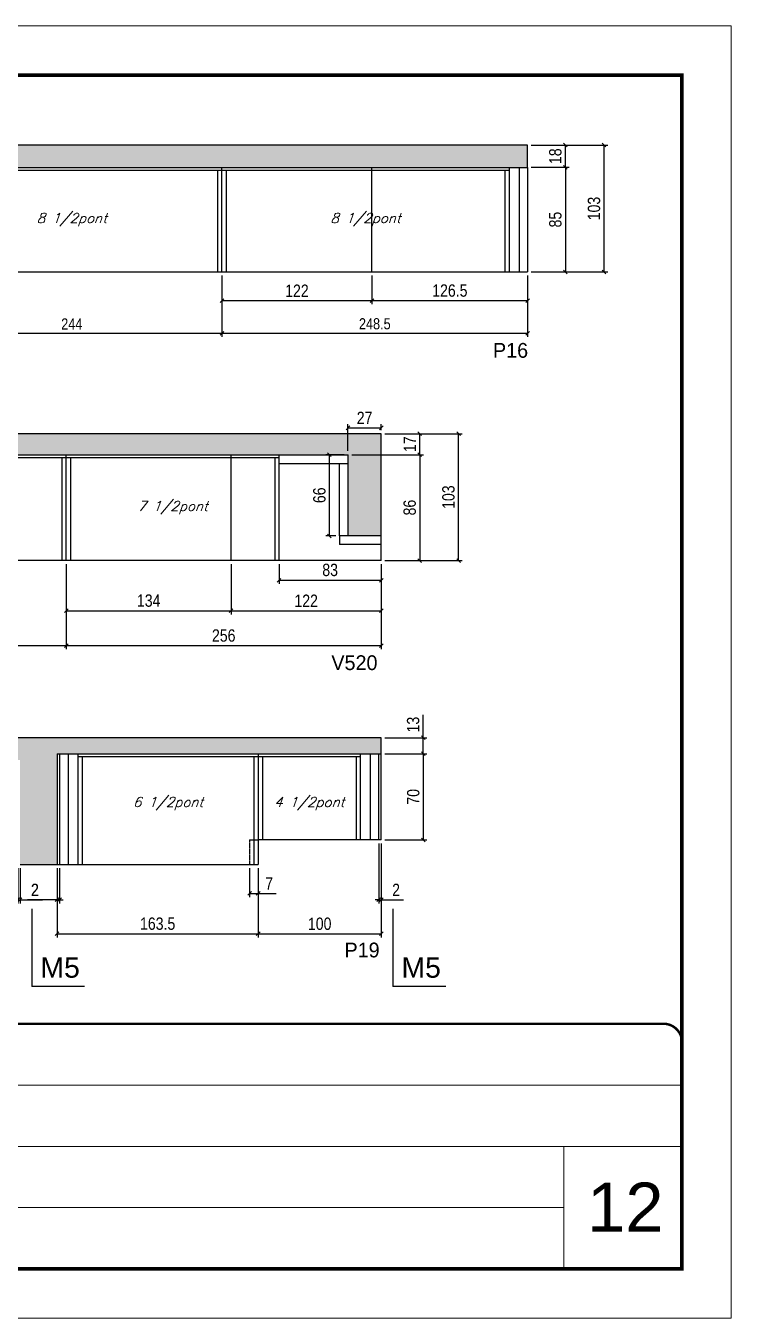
# Model space of a CAD drawing. Extents: x 13154 to 22413, y 1253 to 30260.
# Drawn here: x 18835 to 19408, y 26522 to 27572 of the extents above; entities that cross this region are included whole.
import ezdxf

# ---------------------------------------------------------------- set-up
doc = ezdxf.new("R2010")
doc.units = 0
for name, pattern in [('CONTINUO', [0]), ('DASHED', [0.75, 0.5, -0.25]), ('HIDDEN', [0.375, 0.25, -0.125])]:
    doc.linetypes.add(name, pattern=pattern)
for name, color, linetype in [('5', 5, 'Continuous'), ('COTA', 241, 'Continuous'), ('NOMENCLATURA', 7, 'Continuous'), ('Painéis', 200, 'Continuous'), ('SARR_2.2x7', 40, 'Continuous'), ('SARR_3.5x7', 81, 'Continuous'), ('texto', 7, 'Continuous')]:
    doc.layers.add(name, color=color, linetype=linetype)
for name, color, linetype, lineweight in [('CARIMBO', 255, 'Continuous', 9), ('Folhas', 255, 'Continuous', 9), ('SARRAFO DE PRESSAO', 251, 'DASHED', 9)]:
    doc.layers.add(name, color=color, linetype=linetype, lineweight=lineweight)
doc.styles.add('ARIAL', font='arial.ttf')
doc.styles.add('COTA TECNICA', font='techl___.ttf', dxfattribs={"height": 10})
doc.styles.add('COTA TECNICA-50', font='techl___.ttf', dxfattribs={"height": 9})
doc.styles.add('Romans', font='romans.shx')
doc.styles.add('ROMAS860', font='ROMAS860.SHX')
doc.styles.get("Standard").update_dxf_attribs({"font": 'arial.ttf'})
doc.dimstyles.new('COTA PAINEL-50', dxfattribs={"dimtxt": 9, "dimasz": 3, "dimexe": 3, "dimexo": 3, "dimgap": 3, "dimtad": 1, "dimdec": 1, "dimzin": 12, "dimdsep": 46, "dimtxsty": 'COTA TECNICA-50', "dimblk1": 'OBLIQUE', "dimblk2": 'OBLIQUE', "dimsah": 1, "dimcen": 0.9, "dimclrd": 4, "dimclre": 4, "dimclrt": 240, "dimadec": 1, "dimazin": 3, "dimtfac": 1, "dimtdec": 1, "dimtmove": 0, "dimatfit": 3, "dimfxl": 1, "dimtolj": 1, "dimtzin": 12, "dimarcsym": 0})
doc.dimstyles.new('PAINEL', dxfattribs={"dimtxt": 10, "dimasz": 3, "dimexe": 3, "dimexo": 3, "dimgap": 3, "dimtad": 1, "dimdec": 1, "dimzin": 12, "dimdsep": 46, "dimtxsty": 'COTA TECNICA', "dimblk1": 'OBLIQUE', "dimblk2": 'OBLIQUE', "dimsah": 1, "dimcen": 0.9, "dimclrd": 4, "dimclre": 4, "dimclrt": 240, "dimadec": 1, "dimazin": 3, "dimtfac": 1, "dimtdec": 1, "dimtmove": 0, "dimatfit": 3, "dimfxl": 1, "dimtolj": 1, "dimtzin": 12, "dimarcsym": 0})

# ---------------------------------------------------------------- blocks, each defined once
blk = doc.blocks.new('9999999999')
at = {"color": 30, "linetype": 'CONTINUO'}
for p, q in [((98564.6, 34379.6), (99584, 34379.6)), ((98564.6, 34329.8), (99488, 34329.8)), ((99584, 34329.8), (99488, 34329.8)), ((99488, 34329.8), (99488, 34230.2)), ((98564.6, 34280), (99488, 34280))]:
    blk.add_line(p, q, dxfattribs=at)
at = {"color": 30, "linetype": 'CONTINUO', "const_width": 2}
blk.add_lwpolyline([(99584, 34230.2), (99584, 34414.4, 0.414214), (99569, 34429.4), (98229, 34429.4, 0.414214), (98214, 34414.4), (98214, 34245.2, 0.414214), (98229, 34230.2), (99584, 34230.2)], format="xyb", dxfattribs=at)
at = {"layer": 'Folhas'}
blk.add_lwpolyline([(98139, 34190.2), (99624, 34190.2), (99624, 35240.2), (98139, 35240.2)], close=True, dxfattribs=at)
at = {"layer": 'Folhas', "color": 30, "const_width": 3}
blk.add_lwpolyline([(98214, 34230.2), (99584, 34230.2), (99584, 35200.2), (98214, 35200.2)], close=True, dxfattribs=at)
blk = doc.blocks.new('_Oblique')
at = {"color": 0, "linetype": 'ByBlock', "lineweight": -2}
blk.add_line((-0.5, -0.5), (0.5, 0.5), dxfattribs=at)
blk = doc.blocks.new('*D200')
at = {"layer": 'COTA', "color": 4, "linetype": 'ByBlock', "lineweight": -2, "transparency": 16777216}
for p, q in [((18749.9, 27369.1), (18749.9, 27319.3)), ((18993.9, 27369.1), (18993.9, 27319.3)), ((18749.9, 27322.3), (18993.9, 27322.3))]:
    blk.add_line(p, q, dxfattribs=at)
at = {"layer": 'Defpoints', "color": 0, "linetype": 'ByBlock', "transparency": 16777216}
for p in [(18749.9, 27372.1), (18993.9, 27372.1), (18993.9, 27322.3)]:
    blk.add_point(p, dxfattribs=at)
at = {"layer": 'COTA', "color": 4, "linetype": 'ByBlock', "lineweight": -2, "transparency": 16777216, "xscale": 3, "yscale": 3, "zscale": 3, "rotation": 180}
blk.add_blockref('_Oblique', (18749.9, 27322.3), dxfattribs=at)
at = {"layer": 'COTA', "color": 4, "linetype": 'ByBlock', "lineweight": -2, "transparency": 16777216, "xscale": 3, "yscale": 3, "zscale": 3}
blk.add_blockref('_Oblique', (18993.9, 27322.3), dxfattribs=at)
at = {"layer": 'COTA', "color": 240, "linetype": 'ByBlock', "transparency": 16777216, "insert": (18871.9, 27329.8), "char_height": 9, "attachment_point": 5, "style": 'COTA TECNICA-50'}
blk.add_mtext('\\A1;244', dxfattribs=at)
blk = doc.blocks.new('*D201')
at = {"layer": 'COTA', "color": 4, "linetype": 'ByBlock', "lineweight": -2, "transparency": 16777216}
for p, q in [((18993.9, 27369.1), (18993.9, 27319.3)), ((19242.4, 27369.1), (19242.4, 27319.3)), ((18993.9, 27322.3), (19242.4, 27322.3))]:
    blk.add_line(p, q, dxfattribs=at)
at = {"layer": 'Defpoints', "color": 0, "linetype": 'ByBlock', "transparency": 16777216}
for p in [(18993.9, 27372.1), (19242.4, 27372.1), (19242.4, 27322.3)]:
    blk.add_point(p, dxfattribs=at)
at = {"layer": 'COTA', "color": 4, "linetype": 'ByBlock', "lineweight": -2, "transparency": 16777216, "xscale": 3, "yscale": 3, "zscale": 3, "rotation": 180}
blk.add_blockref('_Oblique', (18993.9, 27322.3), dxfattribs=at)
at = {"layer": 'COTA', "color": 4, "linetype": 'ByBlock', "lineweight": -2, "transparency": 16777216, "xscale": 3, "yscale": 3, "zscale": 3}
blk.add_blockref('_Oblique', (19242.4, 27322.3), dxfattribs=at)
at = {"layer": 'COTA', "color": 240, "linetype": 'ByBlock', "transparency": 16777216, "insert": (19118.2, 27329.9), "char_height": 9, "attachment_point": 5, "style": 'COTA TECNICA-50'}
blk.add_mtext('\\A1;248.5', dxfattribs=at)
blk = doc.blocks.new('*D207')
at = {"layer": 'COTA', "color": 4, "linetype": 'ByBlock', "lineweight": -2, "transparency": 16777216}
for p, q in [((19245.4, 27457.1), (19276.1, 27457.1)), ((19273.1, 27457.1), (19273.1, 27372.1)), ((19245.4, 27372.1), (19276.1, 27372.1))]:
    blk.add_line(p, q, dxfattribs=at)
at = {"layer": 'Defpoints', "color": 0, "linetype": 'ByBlock', "transparency": 16777216}
for p in [(19242.4, 27457.1), (19242.4, 27372.1), (19273.1, 27372.1)]:
    blk.add_point(p, dxfattribs=at)
at = {"layer": 'COTA', "color": 4, "linetype": 'ByBlock', "lineweight": -2, "transparency": 16777216, "xscale": 3, "yscale": 3, "zscale": 3}
for p, rotation in [((19273.1, 27457.1), 90), ((19273.1, 27372.1), 270)]:
    blk.add_blockref('_Oblique', p, dxfattribs=dict(at, rotation=rotation))
at = {"layer": 'COTA', "color": 240, "linetype": 'ByBlock', "transparency": 16777216, "insert": (19265, 27414.6), "char_height": 10, "attachment_point": 5, "rotation": 90, "style": 'COTA TECNICA'}
blk.add_mtext('\\A1;85', dxfattribs=at)
blk = doc.blocks.new('*D208')
at = {"layer": 'COTA', "color": 4, "lineweight": -2, "transparency": 16777216}
for p, q in [((19245.4, 27475.1), (19276.1, 27475.1)), ((19273.1, 27457.1), (19273.1, 27475.1)), ((19245.4, 27457.1), (19276.1, 27457.1))]:
    blk.add_line(p, q, dxfattribs=at)
at = {"layer": 'Defpoints', "color": 0, "transparency": 16777216}
for p in [(19242.4, 27475.1), (19273.1, 27475.1), (19242.4, 27457.1)]:
    blk.add_point(p, dxfattribs=at)
at = {"layer": 'COTA', "color": 4, "lineweight": -2, "transparency": 16777216, "xscale": 3, "yscale": 3, "zscale": 3}
for p, rotation in [((19273.1, 27475.1), 90), ((19273.1, 27457.1), 270)]:
    blk.add_blockref('_Oblique', p, dxfattribs=dict(at, rotation=rotation))
at = {"layer": 'COTA', "color": 240, "transparency": 16777216, "insert": (19265, 27466.1), "char_height": 10, "attachment_point": 5, "rotation": 90, "style": 'COTA TECNICA'}
blk.add_mtext('\\A1;18', dxfattribs=at)
blk = doc.blocks.new('*D209')
at = {"layer": 'COTA', "color": 4, "lineweight": -2, "transparency": 16777216}
for p, q in [((19245.4, 27475.1), (19307.6, 27475.1)), ((19304.6, 27372.1), (19304.6, 27475.1)), ((19245.4, 27372.1), (19307.6, 27372.1))]:
    blk.add_line(p, q, dxfattribs=at)
at = {"layer": 'Defpoints', "color": 0, "transparency": 16777216}
for p in [(19242.4, 27475.1), (19304.6, 27475.1), (19242.4, 27372.1)]:
    blk.add_point(p, dxfattribs=at)
at = {"layer": 'COTA', "color": 4, "lineweight": -2, "transparency": 16777216, "xscale": 3, "yscale": 3, "zscale": 3}
for p, rotation in [((19304.6, 27475.1), 90), ((19304.6, 27372.1), 270)]:
    blk.add_blockref('_Oblique', p, dxfattribs=dict(at, rotation=rotation))
at = {"layer": 'COTA', "color": 240, "transparency": 16777216, "insert": (19296.4, 27423.6), "char_height": 10, "attachment_point": 5, "rotation": 90, "style": 'COTA TECNICA'}
blk.add_mtext('\\A1;103', dxfattribs=at)
blk = doc.blocks.new('*D217')
at = {"layer": 'COTA', "color": 4, "lineweight": -2, "transparency": 16777216}
for p, q in [((18993.9, 27369.1), (18993.9, 27345.8)), ((19115.9, 27369.1), (19115.9, 27345.8)), ((18993.9, 27348.8), (19115.9, 27348.8))]:
    blk.add_line(p, q, dxfattribs=at)
at = {"layer": 'Defpoints', "color": 0, "transparency": 16777216}
for p in [(18993.9, 27372.1), (19115.9, 27372.1), (19115.9, 27348.8)]:
    blk.add_point(p, dxfattribs=at)
at = {"layer": 'COTA', "color": 4, "lineweight": -2, "transparency": 16777216, "xscale": 3, "yscale": 3, "zscale": 3, "rotation": 180}
blk.add_blockref('_Oblique', (18993.9, 27348.8), dxfattribs=at)
at = {"layer": 'COTA', "color": 4, "lineweight": -2, "transparency": 16777216, "xscale": 3, "yscale": 3, "zscale": 3}
blk.add_blockref('_Oblique', (19115.9, 27348.8), dxfattribs=at)
at = {"layer": 'COTA', "color": 240, "transparency": 16777216, "insert": (19054.9, 27356.8), "char_height": 10, "attachment_point": 5, "style": 'COTA TECNICA'}
blk.add_mtext('\\A1;122', dxfattribs=at)
blk = doc.blocks.new('*D218')
at = {"layer": 'COTA', "color": 4, "lineweight": -2, "transparency": 16777216}
for p, q in [((19115.9, 27369.1), (19115.9, 27345.8)), ((19242.4, 27369.1), (19242.4, 27345.8)), ((19115.9, 27348.8), (19242.4, 27348.8))]:
    blk.add_line(p, q, dxfattribs=at)
at = {"layer": 'Defpoints', "color": 0, "transparency": 16777216}
for p in [(19115.9, 27372.1), (19242.4, 27372.1), (19242.4, 27348.8)]:
    blk.add_point(p, dxfattribs=at)
at = {"layer": 'COTA', "color": 4, "lineweight": -2, "transparency": 16777216, "xscale": 3, "yscale": 3, "zscale": 3, "rotation": 180}
blk.add_blockref('_Oblique', (19115.9, 27348.8), dxfattribs=at)
at = {"layer": 'COTA', "color": 4, "lineweight": -2, "transparency": 16777216, "xscale": 3, "yscale": 3, "zscale": 3}
blk.add_blockref('_Oblique', (19242.4, 27348.8), dxfattribs=at)
at = {"layer": 'COTA', "color": 240, "transparency": 16777216, "insert": (19179.2, 27356.9), "char_height": 10, "attachment_point": 5, "style": 'COTA TECNICA'}
blk.add_mtext('\\A1;126.5', dxfattribs=at)
blk = doc.blocks.new('*D219')
at = {"layer": 'COTA', "color": 4, "linetype": 'ByBlock', "lineweight": -2, "transparency": 16777216}
for p, q in [((18623.4, 27134.6), (18623.4, 27065.5)), ((18867.4, 27134.6), (18867.4, 27065.5)), ((18623.4, 27068.5), (18867.4, 27068.5))]:
    blk.add_line(p, q, dxfattribs=at)
at = {"layer": 'Defpoints', "color": 0, "linetype": 'ByBlock', "transparency": 16777216}
for p in [(18623.4, 27137.6), (18867.4, 27137.6), (18867.4, 27068.5)]:
    blk.add_point(p, dxfattribs=at)
at = {"layer": 'COTA', "color": 4, "linetype": 'ByBlock', "lineweight": -2, "transparency": 16777216, "xscale": 3, "yscale": 3, "zscale": 3, "rotation": 180}
blk.add_blockref('_Oblique', (18623.4, 27068.5), dxfattribs=at)
at = {"layer": 'COTA', "color": 4, "linetype": 'ByBlock', "lineweight": -2, "transparency": 16777216, "xscale": 3, "yscale": 3, "zscale": 3}
blk.add_blockref('_Oblique', (18867.4, 27068.5), dxfattribs=at)
at = {"layer": 'COTA', "color": 240, "linetype": 'ByBlock', "transparency": 16777216, "insert": (18745.4, 27076), "char_height": 9, "attachment_point": 5, "style": 'COTA TECNICA-50'}
blk.add_mtext('\\A1;244', dxfattribs=at)
blk = doc.blocks.new('*D222')
at = {"layer": 'COTA', "color": 4, "linetype": 'ByBlock', "lineweight": -2, "transparency": 16777216}
for p, q in [((18867.4, 27134.6), (18867.4, 27065.5)), ((19123.4, 27134.6), (19123.4, 27065.5)), ((18867.4, 27068.5), (19123.4, 27068.5))]:
    blk.add_line(p, q, dxfattribs=at)
at = {"layer": 'Defpoints', "color": 0, "linetype": 'ByBlock', "transparency": 16777216}
for p in [(18867.4, 27137.6), (19123.4, 27137.6), (19123.4, 27068.5)]:
    blk.add_point(p, dxfattribs=at)
at = {"layer": 'COTA', "color": 4, "linetype": 'ByBlock', "lineweight": -2, "transparency": 16777216, "xscale": 3, "yscale": 3, "zscale": 3, "rotation": 180}
blk.add_blockref('_Oblique', (18867.4, 27068.5), dxfattribs=at)
at = {"layer": 'COTA', "color": 4, "linetype": 'ByBlock', "lineweight": -2, "transparency": 16777216, "xscale": 3, "yscale": 3, "zscale": 3}
blk.add_blockref('_Oblique', (19123.4, 27068.5), dxfattribs=at)
at = {"layer": 'COTA', "color": 240, "linetype": 'ByBlock', "transparency": 16777216, "insert": (18995.4, 27076.6), "char_height": 10, "attachment_point": 5, "style": 'COTA TECNICA'}
blk.add_mtext('\\A1;256', dxfattribs=at)
blk = doc.blocks.new('*D223')
at = {"layer": 'COTA', "color": 4, "linetype": 'ByBlock', "lineweight": -2, "transparency": 16777216}
for p, q in [((19126.4, 27240.6), (19189.3, 27240.6)), ((19186.3, 27137.6), (19186.3, 27240.6)), ((19126.4, 27137.6), (19189.3, 27137.6))]:
    blk.add_line(p, q, dxfattribs=at)
at = {"layer": 'Defpoints', "color": 0, "linetype": 'ByBlock', "transparency": 16777216}
for p in [(19123.4, 27240.6), (19186.3, 27240.6), (19123.4, 27137.6)]:
    blk.add_point(p, dxfattribs=at)
at = {"layer": 'COTA', "color": 4, "linetype": 'ByBlock', "lineweight": -2, "transparency": 16777216, "xscale": 3, "yscale": 3, "zscale": 3}
for p, rotation in [((19186.3, 27240.6), 90), ((19186.3, 27137.6), 270)]:
    blk.add_blockref('_Oblique', p, dxfattribs=dict(at, rotation=rotation))
at = {"layer": 'COTA', "color": 240, "linetype": 'ByBlock', "transparency": 16777216, "insert": (19178.1, 27189.1), "char_height": 10, "attachment_point": 5, "rotation": 90, "style": 'COTA TECNICA'}
blk.add_mtext('\\A1;103', dxfattribs=at)
blk = doc.blocks.new('*D224')
at = {"layer": 'COTA', "color": 4, "lineweight": -2, "transparency": 16777216}
for p, q in [((19099.4, 27223.6), (19157.7, 27223.6)), ((19154.7, 27223.6), (19154.7, 27137.6)), ((19126.4, 27137.6), (19157.7, 27137.6))]:
    blk.add_line(p, q, dxfattribs=at)
at = {"layer": 'Defpoints', "color": 0, "transparency": 16777216}
for p in [(19096.4, 27223.6), (19123.4, 27137.6), (19154.7, 27137.6)]:
    blk.add_point(p, dxfattribs=at)
at = {"layer": 'COTA', "color": 4, "lineweight": -2, "transparency": 16777216, "xscale": 3, "yscale": 3, "zscale": 3}
for p, rotation in [((19154.7, 27223.6), 90), ((19154.7, 27137.6), 270)]:
    blk.add_blockref('_Oblique', p, dxfattribs=dict(at, rotation=rotation))
at = {"layer": 'COTA', "color": 240, "transparency": 16777216, "insert": (19146.6, 27180.6), "char_height": 10, "attachment_point": 5, "rotation": 90, "style": 'COTA TECNICA'}
blk.add_mtext('\\A1;86', dxfattribs=at)
blk = doc.blocks.new('*D221')
at = {"layer": 'COTA', "color": 4, "lineweight": -2, "transparency": 16777216}
for p, q in [((19093.4, 27223.6), (19078.3, 27223.6)), ((19081.3, 27157.6), (19081.3, 27223.6)), ((19086.4, 27157.6), (19078.3, 27157.6))]:
    blk.add_line(p, q, dxfattribs=at)
at = {"layer": 'Defpoints', "color": 0, "transparency": 16777216}
for p in [(19081.3, 27223.6), (19096.4, 27223.6), (19089.4, 27157.6)]:
    blk.add_point(p, dxfattribs=at)
at = {"layer": 'COTA', "color": 4, "lineweight": -2, "transparency": 16777216, "xscale": 3, "yscale": 3, "zscale": 3}
for p, rotation in [((19081.3, 27223.6), 90), ((19081.3, 27157.6), 270)]:
    blk.add_blockref('_Oblique', p, dxfattribs=dict(at, rotation=rotation))
at = {"layer": 'COTA', "color": 240, "transparency": 16777216, "insert": (19073.2, 27190.6), "char_height": 10, "attachment_point": 5, "rotation": 90, "style": 'COTA TECNICA'}
blk.add_mtext('\\A1;66', dxfattribs=at)
blk = doc.blocks.new('*D225')
at = {"layer": 'COTA', "color": 4, "lineweight": -2, "transparency": 16777216}
for p, q in [((19096.4, 27226.6), (19096.4, 27248.4)), ((19123.4, 27243.6), (19123.4, 27248.4)), ((19096.4, 27245.4), (19123.4, 27245.4))]:
    blk.add_line(p, q, dxfattribs=at)
at = {"layer": 'Defpoints', "color": 0, "transparency": 16777216}
for p in [(19123.4, 27245.4), (19123.4, 27240.6), (19096.4, 27223.6)]:
    blk.add_point(p, dxfattribs=at)
at = {"layer": 'COTA', "color": 4, "lineweight": -2, "transparency": 16777216, "xscale": 3, "yscale": 3, "zscale": 3, "rotation": 180}
blk.add_blockref('_Oblique', (19096.4, 27245.4), dxfattribs=at)
at = {"layer": 'COTA', "color": 4, "lineweight": -2, "transparency": 16777216, "xscale": 3, "yscale": 3, "zscale": 3}
blk.add_blockref('_Oblique', (19123.4, 27245.4), dxfattribs=at)
at = {"layer": 'COTA', "color": 240, "transparency": 16777216, "insert": (19109.9, 27253.5), "char_height": 10, "attachment_point": 5, "style": 'COTA TECNICA'}
blk.add_mtext('\\A1;27', dxfattribs=at)
blk = doc.blocks.new('*D226')
at = {"layer": 'COTA', "color": 4, "lineweight": -2, "transparency": 16777216}
for p, q in [((19126.4, 27240.6), (19157.7, 27240.6)), ((19154.7, 27223.6), (19154.7, 27240.6)), ((19099.4, 27223.6), (19157.7, 27223.6))]:
    blk.add_line(p, q, dxfattribs=at)
at = {"layer": 'Defpoints', "color": 0, "transparency": 16777216}
for p in [(19123.4, 27240.6), (19154.7, 27240.6), (19096.4, 27223.6)]:
    blk.add_point(p, dxfattribs=at)
at = {"layer": 'COTA', "color": 4, "lineweight": -2, "transparency": 16777216, "xscale": 3, "yscale": 3, "zscale": 3}
for p, rotation in [((19154.7, 27240.6), 90), ((19154.7, 27223.6), 270)]:
    blk.add_blockref('_Oblique', p, dxfattribs=dict(at, rotation=rotation))
at = {"layer": 'COTA', "color": 240, "transparency": 16777216, "insert": (19146.7, 27232.1), "char_height": 10, "attachment_point": 5, "rotation": 90, "style": 'COTA TECNICA'}
blk.add_mtext('\\A1;17', dxfattribs=at)
blk = doc.blocks.new('*D227')
at = {"layer": 'COTA', "color": 4, "lineweight": -2, "transparency": 16777216}
for p, q in [((18867.4, 27134.6), (18867.4, 27093.8)), ((19001.4, 27134.6), (19001.4, 27093.8)), ((18867.4, 27096.8), (19001.4, 27096.8))]:
    blk.add_line(p, q, dxfattribs=at)
at = {"layer": 'Defpoints', "color": 0, "transparency": 16777216}
for p in [(18867.4, 27137.6), (19001.4, 27137.6), (19001.4, 27096.8)]:
    blk.add_point(p, dxfattribs=at)
at = {"layer": 'COTA', "color": 4, "lineweight": -2, "transparency": 16777216, "xscale": 3, "yscale": 3, "zscale": 3, "rotation": 180}
blk.add_blockref('_Oblique', (18867.4, 27096.8), dxfattribs=at)
at = {"layer": 'COTA', "color": 4, "lineweight": -2, "transparency": 16777216, "xscale": 3, "yscale": 3, "zscale": 3}
blk.add_blockref('_Oblique', (19001.4, 27096.8), dxfattribs=at)
at = {"layer": 'COTA', "color": 240, "transparency": 16777216, "insert": (18934.4, 27105), "char_height": 10, "attachment_point": 5, "style": 'COTA TECNICA'}
blk.add_mtext('\\A1;134', dxfattribs=at)
blk = doc.blocks.new('*D228')
at = {"layer": 'COTA', "color": 4, "lineweight": -2, "transparency": 16777216}
for p, q in [((19001.4, 27134.6), (19001.4, 27093.8)), ((19123.4, 27134.6), (19123.4, 27093.8)), ((19001.4, 27096.8), (19123.4, 27096.8))]:
    blk.add_line(p, q, dxfattribs=at)
at = {"layer": 'Defpoints', "color": 0, "transparency": 16777216}
for p in [(19001.4, 27137.6), (19123.4, 27137.6), (19123.4, 27096.8)]:
    blk.add_point(p, dxfattribs=at)
at = {"layer": 'COTA', "color": 4, "lineweight": -2, "transparency": 16777216, "xscale": 3, "yscale": 3, "zscale": 3, "rotation": 180}
blk.add_blockref('_Oblique', (19001.4, 27096.8), dxfattribs=at)
at = {"layer": 'COTA', "color": 4, "lineweight": -2, "transparency": 16777216, "xscale": 3, "yscale": 3, "zscale": 3}
blk.add_blockref('_Oblique', (19123.4, 27096.8), dxfattribs=at)
at = {"layer": 'COTA', "color": 240, "transparency": 16777216, "insert": (19062.4, 27104.9), "char_height": 10, "attachment_point": 5, "style": 'COTA TECNICA'}
blk.add_mtext('\\A1;122', dxfattribs=at)
blk = doc.blocks.new('*D232')
at = {"layer": 'COTA', "color": 4, "lineweight": -2, "transparency": 16777216}
for p, q in [((18827.9, 26887.6), (18827.9, 26859)), ((18829.9, 26887.6), (18829.9, 26859)), ((18827.9, 26862), (18824.9, 26862)), ((18827.9, 26862), (18829.9, 26862)), ((18829.9, 26862), (18848, 26862))]:
    blk.add_line(p, q, dxfattribs=at)
at = {"layer": 'Defpoints', "color": 0, "transparency": 16777216}
for p in [(18827.9, 26890.6), (18829.9, 26890.6), (18829.9, 26862)]:
    blk.add_point(p, dxfattribs=at)
at = {"layer": 'COTA', "color": 4, "lineweight": -2, "transparency": 16777216, "xscale": 3, "yscale": 3, "zscale": 3}
blk.add_blockref('_Oblique', (18827.9, 26862), dxfattribs=at)
at = {"layer": 'COTA', "color": 4, "lineweight": -2, "transparency": 16777216, "xscale": 3, "yscale": 3, "zscale": 3, "rotation": 180}
blk.add_blockref('_Oblique', (18829.9, 26862), dxfattribs=at)
at = {"layer": 'COTA', "color": 240, "transparency": 16777216, "insert": (18842, 26870), "char_height": 10, "attachment_point": 5, "style": 'COTA TECNICA'}
blk.add_mtext('\\A1;2', dxfattribs=at)
blk = doc.blocks.new('*D233')
at = {"layer": 'COTA', "color": 4, "lineweight": -2, "transparency": 16777216}
for p, q in [((19040.4, 27134.6), (19040.4, 27118.6)), ((19123.4, 27134.6), (19123.4, 27118.6)), ((19040.4, 27121.6), (19123.4, 27121.6))]:
    blk.add_line(p, q, dxfattribs=at)
at = {"layer": 'Defpoints', "color": 0, "transparency": 16777216}
for p in [(19040.4, 27137.6), (19123.4, 27137.6), (19123.4, 27121.6)]:
    blk.add_point(p, dxfattribs=at)
at = {"layer": 'COTA', "color": 4, "lineweight": -2, "transparency": 16777216, "xscale": 3, "yscale": 3, "zscale": 3, "rotation": 180}
blk.add_blockref('_Oblique', (19040.4, 27121.6), dxfattribs=at)
at = {"layer": 'COTA', "color": 4, "lineweight": -2, "transparency": 16777216, "xscale": 3, "yscale": 3, "zscale": 3}
blk.add_blockref('_Oblique', (19123.4, 27121.6), dxfattribs=at)
at = {"layer": 'COTA', "color": 240, "transparency": 16777216, "insert": (19081.9, 27129.9), "char_height": 10, "attachment_point": 5, "style": 'COTA TECNICA'}
blk.add_mtext('\\A1;83', dxfattribs=at)
blk = doc.blocks.new('*D235')
at = {"layer": 'COTA', "color": 4, "linetype": 'ByBlock', "lineweight": -2, "transparency": 16777216}
for p, q in [((18859.9, 26887.6), (18859.9, 26831.3)), ((19023.4, 26887.6), (19023.4, 26831.3)), ((18859.9, 26834.3), (19023.4, 26834.3))]:
    blk.add_line(p, q, dxfattribs=at)
at = {"layer": 'Defpoints', "color": 0, "linetype": 'ByBlock', "transparency": 16777216}
for p in [(18859.9, 26890.6), (19023.4, 26890.6), (19023.4, 26834.3)]:
    blk.add_point(p, dxfattribs=at)
at = {"layer": 'COTA', "color": 4, "linetype": 'ByBlock', "lineweight": -2, "transparency": 16777216, "xscale": 3, "yscale": 3, "zscale": 3, "rotation": 180}
blk.add_blockref('_Oblique', (18859.9, 26834.3), dxfattribs=at)
at = {"layer": 'COTA', "color": 4, "linetype": 'ByBlock', "lineweight": -2, "transparency": 16777216, "xscale": 3, "yscale": 3, "zscale": 3}
blk.add_blockref('_Oblique', (19023.4, 26834.3), dxfattribs=at)
at = {"layer": 'COTA', "color": 240, "linetype": 'ByBlock', "transparency": 16777216, "insert": (18941.7, 26842.5), "char_height": 10, "attachment_point": 5, "style": 'COTA TECNICA'}
blk.add_mtext('\\A1;163.5', dxfattribs=at)
blk = doc.blocks.new('*D236')
at = {"layer": 'COTA', "color": 4, "lineweight": -2, "transparency": 16777216}
for p, q in [((19016.4, 26887.6), (19016.4, 26864.1)), ((19023.4, 26887.6), (19023.4, 26864.1)), ((19016.4, 26867.1), (19023.4, 26867.1)), ((19023.4, 26867.1), (19038.1, 26867.1))]:
    blk.add_line(p, q, dxfattribs=at)
at = {"layer": 'Defpoints', "color": 0, "transparency": 16777216}
for p in [(19016.4, 26890.6), (19023.4, 26890.6), (19023.4, 26867.1)]:
    blk.add_point(p, dxfattribs=at)
at = {"layer": 'COTA', "color": 4, "lineweight": -2, "transparency": 16777216, "xscale": 3, "yscale": 3, "zscale": 3, "rotation": 180}
blk.add_blockref('_Oblique', (19016.4, 26867.1), dxfattribs=at)
at = {"layer": 'COTA', "color": 4, "lineweight": -2, "transparency": 16777216, "xscale": 3, "yscale": 3, "zscale": 3}
blk.add_blockref('_Oblique', (19023.4, 26867.1), dxfattribs=at)
at = {"layer": 'COTA', "color": 240, "transparency": 16777216, "insert": (19032.3, 26875.1), "char_height": 10, "attachment_point": 5, "style": 'COTA TECNICA'}
blk.add_mtext('\\A1;7', dxfattribs=at)
blk = doc.blocks.new('*D237')
at = {"layer": 'COTA', "color": 4, "lineweight": -2, "transparency": 16777216}
for p, q in [((19126.4, 26980.6), (19160.6, 26980.6)), ((19157.6, 26980.6), (19157.6, 26910.6)), ((19126.4, 26910.6), (19160.6, 26910.6))]:
    blk.add_line(p, q, dxfattribs=at)
at = {"layer": 'Defpoints', "color": 0, "transparency": 16777216}
for p in [(19123.4, 26980.6), (19123.4, 26910.6), (19157.6, 26910.6)]:
    blk.add_point(p, dxfattribs=at)
at = {"layer": 'COTA', "color": 4, "lineweight": -2, "transparency": 16777216, "xscale": 3, "yscale": 3, "zscale": 3}
for p, rotation in [((19157.6, 26980.6), 90), ((19157.6, 26910.6), 270)]:
    blk.add_blockref('_Oblique', p, dxfattribs=dict(at, rotation=rotation))
at = {"layer": 'COTA', "color": 240, "transparency": 16777216, "insert": (19149.5, 26945.6), "char_height": 10, "attachment_point": 5, "rotation": 90, "style": 'COTA TECNICA'}
blk.add_mtext('\\A1;70', dxfattribs=at)
blk = doc.blocks.new('*D238')
at = {"layer": 'COTA', "color": 4, "lineweight": -2, "transparency": 16777216}
for p, q in [((18859.9, 26887.6), (18859.9, 26859)), ((18861.9, 26887.6), (18861.9, 26859)), ((18859.9, 26862), (18835.8, 26862)), ((18861.9, 26862), (18859.9, 26862)), ((18861.9, 26862), (18864.9, 26862))]:
    blk.add_line(p, q, dxfattribs=at)
at = {"layer": 'Defpoints', "color": 0, "transparency": 16777216}
for p in [(18859.9, 26890.6), (18861.9, 26890.6), (18859.9, 26862)]:
    blk.add_point(p, dxfattribs=at)
at = {"layer": 'COTA', "color": 4, "lineweight": -2, "transparency": 16777216, "xscale": 3, "yscale": 3, "zscale": 3}
blk.add_blockref('_Oblique', (18859.9, 26862), dxfattribs=at)
at = {"layer": 'COTA', "color": 4, "lineweight": -2, "transparency": 16777216, "xscale": 3, "yscale": 3, "zscale": 3, "rotation": 180}
blk.add_blockref('_Oblique', (18861.9, 26862), dxfattribs=at)
at = {"layer": 'COTA', "color": 240, "transparency": 16777216, "insert": (18841.8, 26870), "char_height": 10, "attachment_point": 5, "style": 'COTA TECNICA'}
blk.add_mtext('\\A1;2', dxfattribs=at)
blk = doc.blocks.new('*D239')
at = {"layer": 'COTA', "color": 4, "lineweight": -2, "transparency": 16777216}
for p, q in [((19121.4, 26907.6), (19121.4, 26859)), ((19123.4, 26907.6), (19123.4, 26859)), ((19121.4, 26862), (19118.4, 26862)), ((19121.4, 26862), (19123.4, 26862)), ((19123.4, 26862), (19141.5, 26862))]:
    blk.add_line(p, q, dxfattribs=at)
at = {"layer": 'Defpoints', "color": 0, "transparency": 16777216}
for p in [(19121.4, 26910.6), (19123.4, 26910.6), (19123.4, 26862)]:
    blk.add_point(p, dxfattribs=at)
at = {"layer": 'COTA', "color": 4, "lineweight": -2, "transparency": 16777216, "xscale": 3, "yscale": 3, "zscale": 3}
blk.add_blockref('_Oblique', (19121.4, 26862), dxfattribs=at)
at = {"layer": 'COTA', "color": 4, "lineweight": -2, "transparency": 16777216, "xscale": 3, "yscale": 3, "zscale": 3, "rotation": 180}
blk.add_blockref('_Oblique', (19123.4, 26862), dxfattribs=at)
at = {"layer": 'COTA', "color": 240, "transparency": 16777216, "insert": (19135.5, 26870), "char_height": 10, "attachment_point": 5, "style": 'COTA TECNICA'}
blk.add_mtext('\\A1;2', dxfattribs=at)
blk = doc.blocks.new('*D240')
at = {"layer": 'COTA', "color": 4, "lineweight": -2, "transparency": 16777216}
for p, q in [((19157.6, 26993.6), (19157.6, 27012.1)), ((19126.4, 26993.6), (19160.6, 26993.6)), ((19157.6, 26980.6), (19157.6, 26993.6)), ((19126.4, 26980.6), (19160.6, 26980.6))]:
    blk.add_line(p, q, dxfattribs=at)
at = {"layer": 'Defpoints', "color": 0, "transparency": 16777216}
for p in [(19123.4, 26993.6), (19157.6, 26993.6), (19123.4, 26980.6)]:
    blk.add_point(p, dxfattribs=at)
at = {"layer": 'COTA', "color": 4, "lineweight": -2, "transparency": 16777216, "xscale": 3, "yscale": 3, "zscale": 3}
for p, rotation in [((19157.6, 26993.6), 90), ((19157.6, 26980.6), 270)]:
    blk.add_blockref('_Oblique', p, dxfattribs=dict(at, rotation=rotation))
at = {"layer": 'COTA', "color": 240, "transparency": 16777216, "insert": (19149.4, 27004.3), "char_height": 10, "attachment_point": 5, "rotation": 90, "style": 'COTA TECNICA'}
blk.add_mtext('\\A1;13', dxfattribs=at)
blk = doc.blocks.new('*D241')
at = {"layer": 'COTA', "color": 4, "lineweight": -2, "transparency": 16777216}
for p, q in [((19123.4, 26907.6), (19123.4, 26831.3)), ((19023.4, 26887.6), (19023.4, 26831.3)), ((19023.4, 26834.3), (19123.4, 26834.3))]:
    blk.add_line(p, q, dxfattribs=at)
at = {"layer": 'Defpoints', "color": 0, "transparency": 16777216}
for p in [(19123.4, 26910.6), (19023.4, 26890.6), (19123.4, 26834.3)]:
    blk.add_point(p, dxfattribs=at)
at = {"layer": 'COTA', "color": 4, "lineweight": -2, "transparency": 16777216, "xscale": 3, "yscale": 3, "zscale": 3, "rotation": 180}
blk.add_blockref('_Oblique', (19023.4, 26834.3), dxfattribs=at)
at = {"layer": 'COTA', "color": 4, "lineweight": -2, "transparency": 16777216, "xscale": 3, "yscale": 3, "zscale": 3}
blk.add_blockref('_Oblique', (19123.4, 26834.3), dxfattribs=at)
at = {"layer": 'COTA', "color": 240, "transparency": 16777216, "insert": (19073.4, 26842.4), "char_height": 10, "attachment_point": 5, "style": 'COTA TECNICA'}
blk.add_mtext('\\A1;100', dxfattribs=at)

msp = doc.modelspace()

# ---------------------------------------------------------------- hatches: boundary and pattern name
at = {"layer": 'COTA'}
h = msp.add_hatch(dxfattribs=at)
h.set_pattern_fill('AR-CONC', color=256, scale=0.03)
h.set_pattern_definition([(50, (0, 5.6626), (5.46554007, -0.47817257), [0.5715, -6.2865]), (355, (0, 5.6626), (-1.0573026, 5.7317054), [0.4572, -5.0292175]), (100.451445, (0.4555, 5.623), (4.4082374, 5.25353256), [0.4857003, -5.3427073]), (46.1842, (0, 7.1866), (8.1323712, -1.2612698), [0.85725, -9.42975]), (96.635558, (0.678, 7.0815), (7.122124, 7.4227837), [0.7285507, -8.0140682]), (351.18415, (0, 7.187), (7.122124, 7.4227837), [0.685799, -7.543792]), (21, (0.762, 6.8056), (4.54843174, -3.06795595), [0.5715, -6.2865]), (326, (0.762, 6.8056), (1.85406085, 5.525639), [0.4572, -5.0292]), (71.451445, (1.141, 6.55), (6.4024926, 2.4576831), [0.4857003, -5.3426981]), (37.5, (0, 5.6626), (0.0926581, 2.53665117), [0, -4.96824, 0, -5.1054, 0, -5.04825]), (7.5, (0, 5.6626), (2.00458988, 3.00541724), [0, -2.91084, 0, -4.85394, 0, -1.92405]), (327.5, (-1.6993, 5.6626), (4.06771786, -0.17186232), [0, -1.905, 0, -5.9436, 0, -7.8867]), (317.5, (-2.4613, 5.6626), (4.44387544, 0.76279473), [0, -2.4765, 0, -3.94716, 0, -5.6007])])
h.paths.add_polyline_path([(18518.92, 27457.05), (18749.92, 27457.05), (19242.42, 27457.05), (19242.42, 27475.05), (18379.42, 27475.05), (18379.42, 27461.05), (18488.92, 27461.05), (18488.92, 27372.05), (18518.92, 27372.05)])
h = msp.add_hatch(dxfattribs=at)
h.set_pattern_fill('AR-CONC', color=256, scale=0.03)
h.set_pattern_definition([(50, (1510.7056, -238.6188), (5.4655401, -0.47817257), [0.5715, -6.2865]), (355, (1510.7056, -238.619), (-1.0573026, 5.7317054), [0.4572, -5.0292175]), (100.451445, (1511.161, -238.6586), (4.4082374, 5.2535326), [0.4857003, -5.3427073]), (46.1842, (1510.7056, -237.095), (8.1323712, -1.2612698), [0.85725, -9.42975]), (96.635558, (1511.383, -237.2), (7.122124, 7.4227837), [0.7285507, -8.0140682]), (351.18415, (1510.706, -237.095), (7.122124, 7.4227837), [0.685799, -7.543792]), (21, (1511.4676, -237.4758), (4.54843174, -3.06795595), [0.5715, -6.2865]), (326, (1511.4676, -237.476), (1.85406085, 5.525639), [0.4572, -5.0292]), (71.451445, (1511.8466, -237.7314), (6.4024926, 2.4576831), [0.4857003, -5.3426981]), (37.5, (1510.7056, -238.6188), (0.0926581, 2.53665117), [0, -4.96824, 0, -5.1054, 0, -5.04825]), (7.5, (1510.7056, -238.6188), (2.00458988, 3.00541724), [0, -2.91084, 0, -4.85394, 0, -1.92405]), (327.5, (1509.0063, -238.6188), (4.06771786, -0.17186232), [0, -1.905, 0, -5.9436, 0, -7.8867]), (317.5, (1508.2443, -238.6188), (4.44387544, 0.76279473), [0, -2.4765, 0, -3.94716, 0, -5.6007])])
h.paths.add_polyline_path([(19096.42, 27157.55), (19123.42, 27157.55), (19123.42, 27240.55), (18379.42, 27240.55), (18379.42, 27223.55), (19096.42, 27223.55)])
h = msp.add_hatch(dxfattribs=at)
h.set_pattern_fill('AR-CONC', color=256, scale=0.03)
h.set_pattern_definition([(50, (60.0664, 7.038), (5.4655401, -0.47817257), [0.5715, -6.2865]), (355, (60.0664, 7.038), (-1.0573026, 5.7317054), [0.4572, -5.0292175]), (100.451445, (60.522, 6.998), (4.4082374, 5.25353256), [0.4857003, -5.3427073]), (46.1842, (60.0664, 8.562), (8.1323712, -1.2612698), [0.85725, -9.42975]), (96.635558, (60.744, 8.457), (7.122124, 7.4227837), [0.7285507, -8.0140682]), (351.18415, (60.066, 8.562), (7.122124, 7.4227837), [0.685799, -7.543792]), (21, (60.8284, 8.181), (4.54843174, -3.06795595), [0.5715, -6.2865]), (326, (60.8284, 8.181), (1.85406085, 5.525639), [0.4572, -5.0292]), (71.451445, (61.2074, 7.925), (6.4024926, 2.4576831), [0.4857003, -5.3426981]), (37.5, (60.0664, 7.0378), (0.0926581, 2.53665117), [0, -4.96824, 0, -5.1054, 0, -5.04825]), (7.5, (60.0664, 7.0378), (2.00458988, 3.00541724), [0, -2.91084, 0, -4.85394, 0, -1.92405]), (327.5, (58.367, 7.0378), (4.06771786, -0.17186232), [0, -1.905, 0, -5.9436, 0, -7.8867]), (317.5, (57.605, 7.0378), (4.44387544, 0.76279473), [0, -2.4765, 0, -3.94716, 0, -5.6007])])
h.paths.add_polyline_path([(18859.92, 26980.59), (19123.42, 26980.59), (19123.42, 26993.59), (18155.42, 26993.59), (18155.42, 26975.59), (18829.92, 26975.59), (18829.92, 26890.59), (18859.92, 26890.59)])

# ---------------------------------------------------------------- linework, layer by layer
for p, q in [((19242.42, 27475.05), (18379.42, 27475.05)), ((19242.42, 27457.05), (19242.42, 27475.05)), ((19096.42, 27157.55), (19089.42, 27157.55)), ((19089.42, 27157.55), (19089.42, 27150.55)), ((19123.42, 26993.59), (18155.42, 26993.59)), ((19123.42, 26980.59), (19123.42, 26993.59)), ((19016.42, 26910.59), (19023.42, 26910.59)), ((18829.92, 26890.59), (18859.92, 26890.59))]:
    msp.add_line(p, q, dxfattribs=at)
at = {"layer": 'COTA', "linetype": 'ByBlock'}
for p, q in [((19123.42, 27240.55), (18379.42, 27240.55)), ((19123.42, 27157.55), (19123.42, 27240.55))]:
    msp.add_line(p, q, dxfattribs=at)
at = {"layer": 'NOMENCLATURA', "linetype": 'Continuous'}
for p, q in [((18839.35, 26854.72), (18839.35, 26791.44)), ((19132.85, 26854.72), (19132.85, 26791.44)), ((18882.33, 26791.44), (18839.35, 26791.44)), ((19175.83, 26791.44), (19132.85, 26791.44))]:
    msp.add_line(p, q, dxfattribs=at)
at = {"layer": 'Painéis', "linetype": 'Continuous'}
for p, q in [((18749.92, 27457.05), (19242.42, 27457.05)), ((18993.92, 27372.05), (18993.92, 27457.05)), ((19115.92, 27372.05), (19115.92, 27457.05)), ((19242.42, 27457.05), (19242.42, 27372.05)), ((18518.92, 27372.05), (19242.42, 27372.05)), ((18379.42, 27223.55), (19096.42, 27223.55)), ((18867.42, 27137.55), (18867.42, 27223.55)), ((19001.42, 27137.55), (19001.42, 27223.55)), ((19096.42, 27157.55), (19096.42, 27223.55)), ((19123.42, 27157.55), (19096.42, 27157.55)), ((19123.42, 27137.55), (19123.42, 27157.55)), ((19123.42, 27137.55), (18379.42, 27137.55)), ((18859.92, 26980.59), (18859.92, 26890.59)), ((18859.92, 26980.59), (19123.42, 26980.59)), ((18861.92, 26980.59), (18861.92, 26890.59)), ((19023.42, 26980.59), (19023.42, 26890.59)), ((19121.42, 26910.59), (19121.42, 26980.59)), ((19123.42, 26910.59), (19123.42, 26980.59)), ((19123.42, 26910.59), (19023.42, 26910.59)), ((18859.92, 26890.59), (19023.42, 26890.59))]:
    msp.add_line(p, q, dxfattribs=at)
at = {"layer": 'SARR_2.2x7', "linetype": 'Continuous'}
for p, q in [((18749.92, 27454.85), (18993.92, 27454.85)), ((18993.92, 27454.85), (19227.42, 27454.85)), ((19235.42, 27457.05), (19235.42, 27372.05)), ((18623.42, 27221.35), (18867.42, 27221.35)), ((18867.42, 27221.35), (19040.42, 27221.35)), ((19040.42, 27216.55), (19096.42, 27216.55)), ((19089.42, 27157.55), (19089.42, 27216.55)), ((19123.42, 27150.55), (19089.42, 27150.55)), ((18868.92, 26980.59), (18868.92, 26890.59)), ((18876.92, 26978.39), (19023.42, 26978.39)), ((19023.42, 26978.39), (19106.42, 26978.39)), ((19114.42, 26980.59), (19114.42, 26910.59))]:
    msp.add_line(p, q, dxfattribs=at)
at = {"layer": 'SARR_2.2x7', "linetype": 'HIDDEN'}
msp.add_line((19016.42, 26910.59), (19016.42, 26890.59), dxfattribs=at)
at = {"layer": 'SARR_3.5x7'}
for p, q in [((18990.42, 27454.85), (18990.42, 27372.05)), ((18997.42, 27454.85), (18997.42, 27372.05)), ((19223.92, 27454.85), (19223.92, 27372.05)), ((19227.42, 27457.05), (19227.42, 27372.05)), ((18863.92, 27221.35), (18863.92, 27137.55)), ((18870.92, 27221.35), (18870.92, 27137.55)), ((19036.92, 27221.35), (19036.92, 27137.55)), ((19040.42, 27137.55), (19040.42, 27223.55)), ((18876.92, 26980.59), (18876.92, 26890.59)), ((18880.42, 26978.39), (18880.42, 26890.59)), ((19019.92, 26978.39), (19019.92, 26890.59)), ((19026.92, 26978.39), (19026.92, 26910.59)), ((19102.92, 26978.39), (19102.92, 26910.59)), ((19106.42, 26980.59), (19106.42, 26910.59))]:
    msp.add_line(p, q, dxfattribs=at)

# ---------------------------------------------------------------- block references
at = {"layer": 'SARRAFO DE PRESSAO', "color": 6, "linetype": 'ByBlock'}
msp.add_blockref('9999999999', (-80216.1, -7668.18), dxfattribs=at)

# ---------------------------------------------------------------- texts
at = {"layer": '5', "linetype": 'Continuous', "style": 'ROMAS860'}
for s, p in [('P16', (19214.27, 27302.35)), ('V520', (19082.9, 27048.58)), ('P19', (19093.57, 26815.13))]:
    msp.add_text(s, height=12, rotation=359.99996, dxfattribs=at).set_placement(p)
at = {"layer": 'CARIMBO', "style": 'ARIAL'}
msp.add_text('12', height=40, dxfattribs=at).set_placement((19290.74, 26592.17))
at = {"layer": 'NOMENCLATURA', "linetype": 'Continuous'}
for p in [(18846.41, 26798.63), (19139.91, 26798.63)]:
    msp.add_text('M5', height=16.5, dxfattribs=at).set_placement(p)
at = {"layer": 'texto', "color": 2, "char_height": 8, "attachment_point": 5, "style": 'Romans'}
for s, insert in [('{\\Q19;\\C256;8 1/2pont}', (18871.92, 27414.55)), ('{\\Q19;\\C256;8 1/2pont}', (19110.67, 27414.55)), ('{\\Q19;\\C256;7 1/2pont}', (18953.92, 27180.55)), ('{\\Q19;\\C256;6 1/2pont}', (18950.17, 26940.09)), ('{\\Q19;\\C256;4 1/2pont}', (19064.92, 26940.09))]:
    msp.add_mtext(s, dxfattribs=dict(at, insert=insert))

# ---------------------------------------------------------------- dimensions: what is measured, and where the dimension line sits
at = {"layer": 'COTA'}
for base, p1, p2, picture, middle in [((19273.14, 27475.05), (19242.42, 27457.05), (19242.42, 27475.05), '*D208', (19265.04, 27466.05)), ((19304.59, 27475.05), (19242.42, 27372.05), (19242.42, 27475.05), '*D209', (19296.37, 27423.55)), ((19154.72, 27240.55), (19096.42, 27223.55), (19123.42, 27240.55), '*D226', (19146.65, 27232.05)), ((19081.28, 27223.55), (19089.42, 27157.55), (19096.42, 27223.55), '*D221', (19073.18, 27190.55)), ((19154.72, 27137.55), (19096.42, 27223.55), (19123.42, 27137.55), '*D224', (19146.6, 27180.55)), ((19157.58, 26993.59), (19123.42, 26980.59), (19123.42, 26993.59), '*D240', (19149.36, 27004.35)), ((19157.58, 26910.59), (19123.42, 26980.59), (19123.42, 26910.59), '*D237', (19149.48, 26945.59))]:
    dim = msp.add_linear_dim(base=base, p1=p1, p2=p2, angle=90, dimstyle='PAINEL', dxfattribs=at)
    dim.commit()
    dim.dimension.update_dxf_attribs({"geometry": picture, "text_midpoint": middle})
at = {"layer": 'COTA', "linetype": 'ByBlock'}
for base, p1, p2, picture, middle in [((19273.14, 27372.05), (19242.42, 27457.05), (19242.42, 27372.05), '*D207', (19265.01, 27414.55)), ((19186.33, 27240.55), (19123.42, 27137.55), (19123.42, 27240.55), '*D223', (19178.11, 27189.05))]:
    dim = msp.add_linear_dim(base=base, p1=p1, p2=p2, angle=90, dimstyle='PAINEL', dxfattribs=at)
    dim.commit()
    dim.dimension.update_dxf_attribs({"geometry": picture, "text_midpoint": middle})
for base, p1, p2, picture, middle in [((18993.92, 27322.25), (18749.92, 27372.05), (18993.92, 27372.05), '*D200', (18871.92, 27329.82)), ((18867.42, 27068.48), (18623.42, 27137.55), (18867.42, 27137.55), '*D219', (18745.42, 27076.04))]:
    dim = msp.add_linear_dim(base=base, p1=p1, p2=p2, angle=180, dimstyle='COTA PAINEL-50', override={"dimarcsym": 1}, dxfattribs=at)
    dim.commit()
    dim.dimension.update_dxf_attribs({"geometry": picture, "text_midpoint": middle})
dim = msp.add_linear_dim(base=(19242.42, 27322.25), p1=(18993.92, 27372.05), p2=(19242.42, 27372.05), dimstyle='COTA PAINEL-50', override={"dimarcsym": 1}, dxfattribs=at)
dim.commit()
dim.dimension.update_dxf_attribs({"geometry": '*D201', "text_midpoint": (19118.17, 27329.87)})
at = {"layer": 'COTA'}
for base, p1, p2, picture, middle in [((19115.92, 27348.79), (18993.92, 27372.05), (19115.92, 27372.05), '*D217', (19054.92, 27356.84)), ((19123.42, 27245.43), (19096.42, 27223.55), (19123.42, 27240.55), '*D225', (19109.92, 27253.5)), ((19001.42, 27096.82), (18867.42, 27137.55), (19001.42, 27137.55), '*D227', (18934.42, 27105.04)), ((19123.42, 27121.63), (19040.42, 27137.55), (19123.42, 27137.55), '*D233', (19081.92, 27129.87)), ((19123.42, 26834.27), (19023.42, 26890.59), (19123.42, 26910.59), '*D241', (19073.42, 26842.37)), ((19123.42, 26861.95), (19121.42, 26910.59), (19123.42, 26910.59), '*D239', (19135.47, 26869.95)), ((18829.92, 26861.95), (18827.92, 26890.59), (18829.92, 26890.59), '*D232', (18841.97, 26869.95)), ((19023.42, 26867.07), (19016.42, 26890.59), (19023.42, 26890.59), '*D236', (19032.28, 26875.14))]:
    dim = msp.add_linear_dim(base=base, p1=p1, p2=p2, dimstyle='PAINEL', dxfattribs=at)
    dim.commit()
    dim.dimension.update_dxf_attribs({"geometry": picture, "text_midpoint": middle})
for base, p1, p2, picture, middle in [((19242.42, 27348.79), (19115.92, 27372.05), (19242.42, 27372.05), '*D218', (19179.17, 27356.9)), ((19123.42, 27096.82), (19001.42, 27137.55), (19123.42, 27137.55), '*D228', (19062.42, 27104.88))]:
    dim = msp.add_linear_dim(base=base, p1=p1, p2=p2, dimstyle='PAINEL', override={"dimtmove": 1}, dxfattribs=at)
    dim.commit()
    dim.dimension.update_dxf_attribs({"geometry": picture, "text_midpoint": middle})
at = {"layer": 'COTA', "linetype": 'ByBlock'}
for base, p1, p2, picture, middle in [((19123.42, 27068.48), (18867.42, 27137.55), (19123.42, 27137.55), '*D222', (18995.42, 27076.59)), ((19023.42, 26834.27), (18859.92, 26890.59), (19023.42, 26890.59), '*D235', (18941.67, 26842.49))]:
    dim = msp.add_linear_dim(base=base, p1=p1, p2=p2, dimstyle='PAINEL', dxfattribs=at)
    dim.commit()
    dim.dimension.update_dxf_attribs({"geometry": picture, "text_midpoint": middle})
at = {"layer": 'COTA'}
dim = msp.add_linear_dim(base=(18859.92, 26861.95), p1=(18861.92, 26890.59), p2=(18859.92, 26890.59), dimstyle='PAINEL', dxfattribs=at)
dim.commit()
dim.dimension.update_dxf_attribs({"geometry": '*D238', "text_midpoint": (18841.81, 26861.95), "dimtype": 160})

doc.saveas('drawing.dxf')
